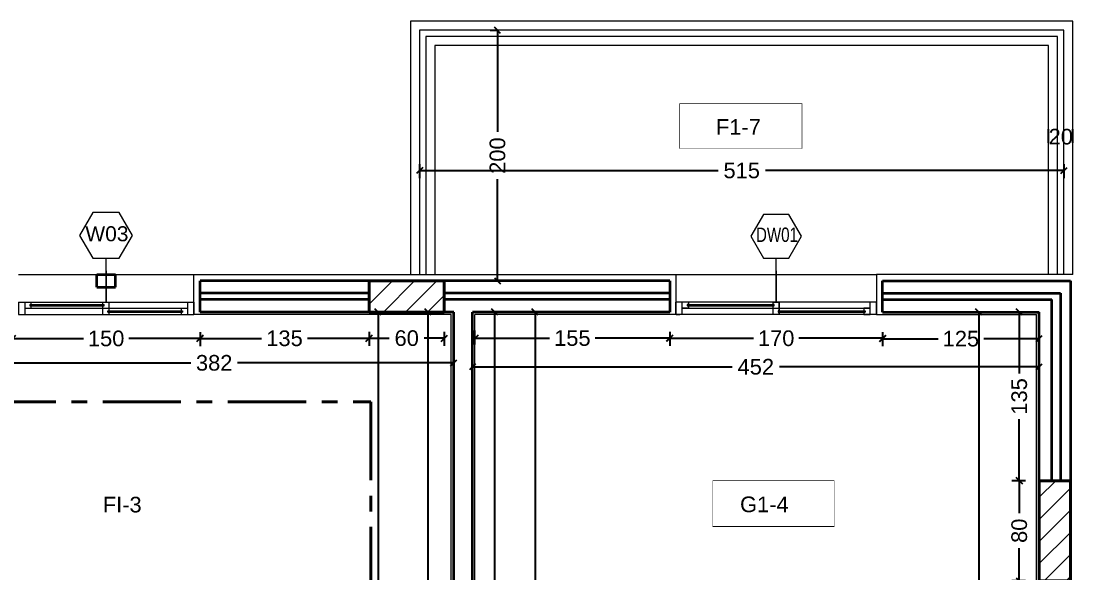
# Model space of a CAD drawing. Header units: inches. Extents: x -580639 to 179052, y 0 to 152898.
# Drawn here: x -289390 to -280990, y 141692 to 146104 of the extents above; entities that cross this region are included whole.
import ezdxf
from ezdxf.enums import TextEntityAlignment as Align

# ---------------------------------------------------------------- set-up
doc = ezdxf.new("R2010")
doc.units = ezdxf.units.IN
doc.header["$LTSCALE"] = 500
doc.header["$MEASUREMENT"] = 0
doc.set_wipeout_variables(frame=1)
doc.linetypes.add('CENTER', pattern=[2, 1.25, -0.25, 0.25, -0.25])
for name, color, linetype, lineweight in [('A-0.15', 50, 'Continuous', 15), ('A-0.2', 61, 'Continuous', 20), ('A-balc', 31, 'Continuous', 18), ('A-wall', 52, 'Continuous', 35), ('col', 4, 'Continuous', 40), ('DIM', 8, 'Continuous', 18), ('fini', 11, 'Continuous', 13), ('H-text atribute', 130, 'Continuous', 20), ('Room reference', 50, 'Continuous', 13), ('WIN', 3, 'Continuous', 18)]:
    doc.layers.add(name, color=color, linetype=linetype, lineweight=lineweight)
doc.layers.add('paster', color=40, linetype='Continuous')
doc.styles.add('50', font='arial.ttf', dxfattribs={"height": 125})
doc.styles.get("Standard").update_dxf_attribs({"font": 'arial.ttf'})
doc.dimstyles.new('DIM', dxfattribs={"dimscale": 50, "dimtxt": 125, "dimasz": 1, "dimexe": 1.2, "dimexo": 1, "dimgap": 1, "dimtad": 0, "dimtoh": 1, "dimdec": 0, "dimlfac": 0.1, "dimrnd": 1, "dimdsep": 46, "dimtxsty": '50', "dimblk": 'OBLIQUE', "dimcen": 0.09, "dimclrt": 8, "dimadec": 0, "dimazin": 0, "dimtfac": 1, "dimtdec": 0, "dimtix": 1, "dimtofl": 0, "dimtmove": 2, "dimatfit": 2, "dimfxl": 1, "dimfxlon": 1, "dimtzin": 0, "dimarcsym": 0})

# ---------------------------------------------------------------- blocks, each defined once
blk = doc.blocks.new('window1')
at = {"layer": 'WIN'}
for p, q in [((0, 0.1), (1.6, 0.1)), ((0, 0), (0, 0.1)), ((0.05, 0), (0.05, 0.1)), ((0.775, 0.03), (0.775, 0.1)), ((0.825, 0.1), (0.775, 0.1)), ((0.775, 0.1), (0.775, 0.05)), ((0.825, 0.08), (0.825, 0.1)), ((0.825, 0.08), (0.825, 0.1)), ((1.5, 0.1), (1.5, 0.08)), ((1.55, 0), (1.55, 0.1)), ((1.55, 0.05), (1.55, 0.1)), ((1.6, 0), (1.6, 0.1)), ((0, 0), (1.6, 0)), ((1.55, 0.05), (0.05, 0.05)), ((0.05, 0.05), (0.1, 0.05)), ((0.05, 0), (0.05, 0.05)), ((0.05, 0.05), (0.1, 0.05)), ((0.05, 0), (0.05, 0.05)), ((0.785, 0.03), (0.09, 0.03)), ((0.1, 0.03), (0.09, 0.03)), ((0.09, 0.03), (0.09, 0.02)), ((0.1, 0.03), (0.09, 0.03)), ((0.09, 0.03), (0.09, 0.02)), ((0.785, 0.02), (0.09, 0.02)), ((0.09, 0.02), (0.1, 0.02)), ((0.09, 0.02), (0.1, 0.02)), ((0.1, 0.05), (0.1, 0.03)), ((0.1, 0.05), (0.1, 0.03)), ((0.1, 0.02), (0.1, 0)), ((0.1, 0.02), (0.1, 0)), ((0.825, 0.05), (0.775, 0.05)), ((0.775, 0.05), (0.775, 0.03)), ((0.775, 0.03), (0.785, 0.03)), ((0.775, 0), (0.775, 0.02)), ((0.785, 0.02), (0.775, 0.02)), ((0.775, 0.02), (0.775, 0)), ((0.775, 0), (0.825, 0)), ((0.785, 0.03), (0.785, 0.02)), ((0.815, 0.07), (0.815, 0.08)), ((0.815, 0.08), (0.825, 0.08)), ((0.825, 0.07), (0.815, 0.07)), ((1.51, 0.08), (0.825, 0.08)), ((1.51, 0.07), (0.825, 0.07)), ((0.825, 0), (0.825, 0.07)), ((0.825, 0.05), (0.825, 0.07)), ((0.825, 0), (0.825, 0.05)), ((1.5, 0.08), (1.51, 0.08)), ((1.51, 0.07), (1.5, 0.07)), ((1.5, 0.07), (1.5, 0.05)), ((1.5, 0.05), (1.55, 0.05)), ((1.51, 0.08), (1.51, 0.07)), ((0.1, 0), (0.05, 0)), ((0.1, 0), (0.05, 0)), ((1.5999, 0), (1.5699, 0))]:
    blk.add_line(p, q, dxfattribs=at)
blk = doc.blocks.new('win')
at = {"layer": 'WIN'}
for p, q in [((-725, 35), (675, 35)), ((-725, 35), (-725, -65)), ((-675, 35), (-675, -65)), ((-635, 15), (-40, 15)), ((-635, 15), (-635, 5)), ((-635, 5), (-50, 5)), ((-635, 5), (-40, 5)), ((-625, 35), (-625, 15)), ((-625, 5), (-625, -15)), ((-50, 15), (-50, 35)), ((-50, -65), (-50, 5)), ((-40, 5), (-40, 15)), ((0, -35), (0, 35)), ((625, 35), (625, -65)), ((675, 35), (675, -65)), ((-725, -65), (675, -65)), ((-675, -15), (-50, -15)), ((-50, -15), (625, -15)), ((-10, -35), (585, -35)), ((-10, -35), (585, -35)), ((-10, -45), (-10, -35)), ((-10, -45), (585, -45)), ((0, -65), (0, -45)), ((575, -15), (575, -35)), ((575, -45), (575, -65)), ((585, -35), (585, -45))]:
    blk.add_line(p, q, dxfattribs=at)
blk = doc.blocks.new('WIND')
at = {"layer": 'Room reference', "ltscale": 1000}
blk.add_lwpolyline([(0.4025, -0.0018), (0.2969, 0.1812), (0.0857, 0.1812), (-0.0199, -0.0018), (0.0857, -0.1847), (0.2969, -0.1847)], close=True, dxfattribs=at)
blk.add_attdef('001', text='', height=0.12, dxfattribs=at).set_placement((0.1979, 0.0114), align=Align.MIDDLE_CENTER)
blk = doc.blocks.new('_Oblique')
at = {"color": 0, "linetype": 'ByBlock', "lineweight": -2}
blk.add_line((-0.5, -0.5), (0.5, 0.5), dxfattribs=at)
blk = doc.blocks.new('*D1270')
at = {"layer": 'Defpoints', "color": 0, "transparency": 16777216}
for p in [(-281418.6, 142429.7), (-281259.9, 142429.7), (-281259.9, 141629.7)]:
    blk.add_point(p, dxfattribs=at)
at = {"layer": 'DIM', "color": 0, "lineweight": -2, "transparency": 16777216}
for p, q in [((-281368.6, 142429.7), (-281478.6, 142429.7)), ((-281418.6, 142429.7), (-281418.6, 142169.1)), ((-281418.6, 141629.7), (-281418.6, 141890.3)), ((-281368.6, 141629.7), (-281478.6, 141629.7))]:
    blk.add_line(p, q, dxfattribs=at)
at = {"layer": 'DIM', "color": 0, "lineweight": -2, "transparency": 16777216, "xscale": 50, "yscale": 50, "zscale": 50}
for p, rotation in [((-281418.6, 142429.7), 90), ((-281418.6, 141629.7), 270)]:
    blk.add_blockref('_Oblique', p, dxfattribs=dict(at, rotation=rotation))
at = {"layer": 'DIM', "color": 8, "transparency": 16777216, "insert": (-281418.6, 142029.7), "char_height": 125, "attachment_point": 5, "rotation": 90, "style": '50'}
blk.add_mtext('80', dxfattribs=at)
blk = doc.blocks.new('*D1271')
at = {"layer": 'Defpoints', "color": 0, "transparency": 16777216}
for p in [(-281418.5, 143777.7), (-281259.9, 143777.7), (-281259.9, 142429.7)]:
    blk.add_point(p, dxfattribs=at)
at = {"layer": 'DIM', "color": 0, "lineweight": -2, "transparency": 16777216}
for p, q in [((-281368.5, 143777.7), (-281478.5, 143777.7)), ((-281418.5, 143777.7), (-281418.5, 143286.4)), ((-281418.5, 142429.7), (-281418.5, 142921.1)), ((-281368.5, 142429.7), (-281478.5, 142429.7))]:
    blk.add_line(p, q, dxfattribs=at)
at = {"layer": 'DIM', "color": 0, "lineweight": -2, "transparency": 16777216, "xscale": 50, "yscale": 50, "zscale": 50}
for p, rotation in [((-281418.5, 143777.7), 90), ((-281418.5, 142429.7), 270)]:
    blk.add_blockref('_Oblique', p, dxfattribs=dict(at, rotation=rotation))
at = {"layer": 'DIM', "color": 8, "transparency": 16777216, "insert": (-281418.5, 143103.7), "char_height": 125, "attachment_point": 5, "rotation": 90, "style": '50'}
blk.add_mtext('135', dxfattribs=at)
blk = doc.blocks.new('*D1272')
at = {"layer": 'Defpoints', "color": 0, "transparency": 16777216}
for p in [(-281742.1, 143777.7), (-281660, 143777.7), (-281660, 138779.7)]:
    blk.add_point(p, dxfattribs=at)
at = {"layer": 'DIM', "color": 0, "lineweight": -2, "transparency": 16777216}
for p, q in [((-281710, 143777.7), (-281802.1, 143777.7)), ((-281742.1, 143777.7), (-281742.1, 141466.6)), ((-281742.1, 138779.7), (-281742.1, 141090.9)), ((-281710, 138779.7), (-281802.1, 138779.7))]:
    blk.add_line(p, q, dxfattribs=at)
at = {"layer": 'DIM', "color": 0, "lineweight": -2, "transparency": 16777216, "xscale": 50, "yscale": 50, "zscale": 50}
for p, rotation in [((-281742.1, 143777.7), 90), ((-281742.1, 138779.7), 270)]:
    blk.add_blockref('_Oblique', p, dxfattribs=dict(at, rotation=rotation))
at = {"layer": 'DIM', "color": 8, "transparency": 16777216, "insert": (-281742.1, 141278.7), "char_height": 125, "attachment_point": 5, "rotation": 90, "style": '50'}
blk.add_mtext('500', dxfattribs=at)
blk = doc.blocks.new('*D1273')
at = {"layer": 'Defpoints', "color": 0, "transparency": 16777216}
for p in [(-282509.6, 143777.7), (-281259.9, 143777.7), (-282509.6, 143564.5)]:
    blk.add_point(p, dxfattribs=at)
at = {"layer": 'DIM', "color": 0, "lineweight": -2, "transparency": 16777216}
for p, q in [((-282509.6, 143614.5), (-282509.6, 143504.5)), ((-282509.6, 143564.5), (-282067.4, 143564.5)), ((-281259.9, 143564.5), (-281702, 143564.5)), ((-281259.9, 143614.5), (-281259.9, 143504.5))]:
    blk.add_line(p, q, dxfattribs=at)
at = {"layer": 'DIM', "color": 0, "lineweight": -2, "transparency": 16777216, "xscale": 50, "yscale": 50, "zscale": 50, "rotation": 180}
blk.add_blockref('_Oblique', (-282509.6, 143564.5), dxfattribs=at)
at = {"layer": 'DIM', "color": 0, "lineweight": -2, "transparency": 16777216, "xscale": 50, "yscale": 50, "zscale": 50}
blk.add_blockref('_Oblique', (-281259.9, 143564.5), dxfattribs=at)
at = {"layer": 'DIM', "color": 8, "transparency": 16777216, "insert": (-281884.7, 143564.5), "char_height": 125, "attachment_point": 5, "style": '50'}
blk.add_mtext('125', dxfattribs=at)
blk = doc.blocks.new('*D1274')
at = {"layer": 'Defpoints', "color": 0, "transparency": 16777216}
for p in [(-284210.2, 143777.7), (-282509.6, 143777.7), (-284210.2, 143567.9)]:
    blk.add_point(p, dxfattribs=at)
at = {"layer": 'DIM', "color": 0, "lineweight": -2, "transparency": 16777216}
for p, q in [((-284210.2, 143617.9), (-284210.2, 143507.9)), ((-284210.2, 143567.9), (-283541.9, 143567.9)), ((-282509.6, 143567.9), (-283177.9, 143567.9)), ((-282509.6, 143617.9), (-282509.6, 143507.9))]:
    blk.add_line(p, q, dxfattribs=at)
at = {"layer": 'DIM', "color": 0, "lineweight": -2, "transparency": 16777216, "xscale": 50, "yscale": 50, "zscale": 50, "rotation": 180}
blk.add_blockref('_Oblique', (-284210.2, 143567.9), dxfattribs=at)
at = {"layer": 'DIM', "color": 0, "lineweight": -2, "transparency": 16777216, "xscale": 50, "yscale": 50, "zscale": 50}
blk.add_blockref('_Oblique', (-282509.6, 143567.9), dxfattribs=at)
at = {"layer": 'DIM', "color": 8, "transparency": 16777216, "insert": (-283359.9, 143567.9), "char_height": 125, "attachment_point": 5, "style": '50'}
blk.add_mtext('170', dxfattribs=at)
blk = doc.blocks.new('*D1275')
at = {"layer": 'Defpoints', "color": 0, "transparency": 16777216}
for p in [(-286610.2, 143777.7), (-286010.2, 143777.7), (-286610.2, 143568.7)]:
    blk.add_point(p, dxfattribs=at)
at = {"layer": 'DIM', "color": 0, "lineweight": -2, "transparency": 16777216}
for p, q in [((-286610.2, 143618.7), (-286610.2, 143508.7)), ((-286610.2, 143568.7), (-286449.8, 143568.7)), ((-286010.2, 143568.7), (-286170.5, 143568.7)), ((-286010.2, 143618.7), (-286010.2, 143508.7))]:
    blk.add_line(p, q, dxfattribs=at)
at = {"layer": 'DIM', "color": 0, "lineweight": -2, "transparency": 16777216, "xscale": 50, "yscale": 50, "zscale": 50, "rotation": 180}
blk.add_blockref('_Oblique', (-286610.2, 143568.7), dxfattribs=at)
at = {"layer": 'DIM', "color": 0, "lineweight": -2, "transparency": 16777216, "xscale": 50, "yscale": 50, "zscale": 50}
blk.add_blockref('_Oblique', (-286010.2, 143568.7), dxfattribs=at)
at = {"layer": 'DIM', "color": 8, "transparency": 16777216, "insert": (-286310.2, 143568.7), "char_height": 125, "attachment_point": 5, "style": '50'}
blk.add_mtext('60', dxfattribs=at)
blk = doc.blocks.new('*D1277')
at = {"layer": 'Defpoints', "color": 0, "transparency": 16777216}
for p in [(-287960.5, 143777.7), (-286610.9, 143777.7), (-287960.5, 143567.6)]:
    blk.add_point(p, dxfattribs=at)
at = {"layer": 'DIM', "color": 0, "lineweight": -2, "transparency": 16777216}
for p, q in [((-287960.5, 143617.6), (-287960.5, 143507.6)), ((-287960.5, 143567.6), (-287468.4, 143567.6)), ((-286610.9, 143567.6), (-287103, 143567.6)), ((-286610.9, 143617.6), (-286610.9, 143507.6))]:
    blk.add_line(p, q, dxfattribs=at)
at = {"layer": 'DIM', "color": 0, "lineweight": -2, "transparency": 16777216, "xscale": 50, "yscale": 50, "zscale": 50, "rotation": 180}
blk.add_blockref('_Oblique', (-287960.5, 143567.6), dxfattribs=at)
at = {"layer": 'DIM', "color": 0, "lineweight": -2, "transparency": 16777216, "xscale": 50, "yscale": 50, "zscale": 50}
blk.add_blockref('_Oblique', (-286610.9, 143567.6), dxfattribs=at)
at = {"layer": 'DIM', "color": 8, "transparency": 16777216, "insert": (-287285.7, 143567.6), "char_height": 125, "attachment_point": 5, "style": '50'}
blk.add_mtext('135', dxfattribs=at)
blk = doc.blocks.new('*D1278')
at = {"layer": 'Defpoints', "color": 0, "transparency": 16777216}
for p in [(-289459.9, 143777.7), (-287960.5, 143777.7), (-289459.9, 143566.3)]:
    blk.add_point(p, dxfattribs=at)
at = {"layer": 'DIM', "color": 0, "lineweight": -2, "transparency": 16777216}
for p, q in [((-289459.9, 143616.3), (-289459.9, 143506.3)), ((-289459.9, 143566.3), (-288892.2, 143566.3)), ((-287960.5, 143566.3), (-288528.2, 143566.3)), ((-287960.5, 143616.3), (-287960.5, 143506.3))]:
    blk.add_line(p, q, dxfattribs=at)
at = {"layer": 'DIM', "color": 0, "lineweight": -2, "transparency": 16777216, "xscale": 50, "yscale": 50, "zscale": 50, "rotation": 180}
blk.add_blockref('_Oblique', (-289459.9, 143566.3), dxfattribs=at)
at = {"layer": 'DIM', "color": 0, "lineweight": -2, "transparency": 16777216, "xscale": 50, "yscale": 50, "zscale": 50}
blk.add_blockref('_Oblique', (-287960.5, 143566.3), dxfattribs=at)
at = {"layer": 'DIM', "color": 8, "transparency": 16777216, "insert": (-288710.2, 143566.3), "char_height": 125, "attachment_point": 5, "style": '50'}
blk.add_mtext('150', dxfattribs=at)
blk = doc.blocks.new('*D1332')
at = {"layer": 'Defpoints', "color": 0, "transparency": 16777216}
for p in [(-281259.9, 143340.1), (-285784.9, 143274.1), (-281259.9, 143274.1)]:
    blk.add_point(p, dxfattribs=at)
at = {"layer": 'DIM', "color": 0, "lineweight": -2, "transparency": 16777216}
for p, q in [((-285784.9, 143324.1), (-285784.9, 143400.1)), ((-281259.9, 143324.1), (-281259.9, 143400.1)), ((-285784.9, 143340.1), (-283712.3, 143340.1)), ((-281259.9, 143340.1), (-283332.4, 143340.1))]:
    blk.add_line(p, q, dxfattribs=at)
at = {"layer": 'DIM', "color": 0, "lineweight": -2, "transparency": 16777216, "xscale": 50, "yscale": 50, "zscale": 50, "rotation": 180}
blk.add_blockref('_Oblique', (-285784.9, 143340.1), dxfattribs=at)
at = {"layer": 'DIM', "color": 0, "lineweight": -2, "transparency": 16777216, "xscale": 50, "yscale": 50, "zscale": 50}
blk.add_blockref('_Oblique', (-281259.9, 143340.1), dxfattribs=at)
at = {"layer": 'DIM', "color": 8, "transparency": 16777216, "insert": (-283522.4, 143340.1), "char_height": 125, "attachment_point": 5, "style": '50'}
blk.add_mtext('452', dxfattribs=at)
blk = doc.blocks.new('*D1333')
at = {"layer": 'Defpoints', "color": 0, "transparency": 16777216}
for p in [(-284210.2, 143777.7), (-285764.9, 143569.5), (-285764.9, 0)]:
    blk.add_point(p, dxfattribs=at)
at = {"layer": 'DIM', "color": 0, "lineweight": -2, "transparency": 16777216}
for p, q in [((-285764.9, 143519.5), (-285764.9, 143629.5)), ((-285764.9, 143569.5), (-285170.2, 143569.5)), ((-284210.2, 143569.5), (-284804.9, 143569.5)), ((-284210.2, 143619.5), (-284210.2, 143509.5))]:
    blk.add_line(p, q, dxfattribs=at)
at = {"layer": 'DIM', "color": 0, "lineweight": -2, "transparency": 16777216, "xscale": 50, "yscale": 50, "zscale": 50, "rotation": 180}
blk.add_blockref('_Oblique', (-285764.9, 143569.5), dxfattribs=at)
at = {"layer": 'DIM', "color": 0, "lineweight": -2, "transparency": 16777216, "xscale": 50, "yscale": 50, "zscale": 50}
blk.add_blockref('_Oblique', (-284210.2, 143569.5), dxfattribs=at)
at = {"layer": 'DIM', "color": 8, "transparency": 16777216, "insert": (-284987.5, 143569.5), "char_height": 125, "attachment_point": 5, "style": '50'}
blk.add_mtext('155', dxfattribs=at)
blk = doc.blocks.new('*D1334')
at = {"layer": 'Defpoints', "color": 0, "transparency": 16777216}
for p in [(-289759.9, 143371.4), (-289759.9, 143371.4), (-285934.9, 143371.4)]:
    blk.add_point(p, dxfattribs=at)
at = {"layer": 'DIM', "color": 0, "lineweight": -2, "transparency": 16777216}
for p, q in [((-289759.9, 143371.4), (-289759.9, 143431.4)), ((-285934.9, 143371.4), (-285934.9, 143431.4)), ((-289759.9, 143371.4), (-288034.8, 143371.4)), ((-285934.9, 143371.4), (-287660, 143371.4))]:
    blk.add_line(p, q, dxfattribs=at)
at = {"layer": 'DIM', "color": 0, "lineweight": -2, "transparency": 16777216, "xscale": 50, "yscale": 50, "zscale": 50, "rotation": 180}
blk.add_blockref('_Oblique', (-289759.9, 143371.4), dxfattribs=at)
at = {"layer": 'DIM', "color": 0, "lineweight": -2, "transparency": 16777216, "xscale": 50, "yscale": 50, "zscale": 50}
blk.add_blockref('_Oblique', (-285934.9, 143371.4), dxfattribs=at)
at = {"layer": 'DIM', "color": 8, "transparency": 16777216, "insert": (-287847.4, 143371.4), "char_height": 125, "attachment_point": 5, "style": '50'}
blk.add_mtext('382', dxfattribs=at)
blk = doc.blocks.new('*D1335')
at = {"layer": 'Defpoints', "color": 0, "transparency": 16777216}
for p in [(-286141.1, 143777.7), (-286141.1, 138929.7), (-286141.1, 138929.7)]:
    blk.add_point(p, dxfattribs=at)
at = {"layer": 'DIM', "color": 0, "lineweight": -2, "transparency": 16777216}
for p, q in [((-286141.1, 143777.7), (-286201.1, 143777.7)), ((-286141.1, 143777.7), (-286141.1, 141544.8)), ((-286141.1, 138929.7), (-286141.1, 141162.7)), ((-286141.1, 138929.7), (-286201.1, 138929.7))]:
    blk.add_line(p, q, dxfattribs=at)
at = {"layer": 'DIM', "color": 0, "lineweight": -2, "transparency": 16777216, "xscale": 50, "yscale": 50, "zscale": 50}
for p, rotation in [((-286141.1, 143777.7), 90), ((-286141.1, 138929.7), 270)]:
    blk.add_blockref('_Oblique', p, dxfattribs=dict(at, rotation=rotation))
at = {"layer": 'DIM', "color": 8, "transparency": 16777216, "insert": (-286141.1, 141353.7), "char_height": 125, "attachment_point": 5, "rotation": 90, "style": '50'}
blk.add_mtext('485', dxfattribs=at)
blk = doc.blocks.new('*D1336')
at = {"layer": 'Defpoints', "color": 0, "transparency": 16777216}
for p in [(-286538.9, 143777.7), (-286538.9, 143777.7), (-286538.9, 138779.7)]:
    blk.add_point(p, dxfattribs=at)
at = {"layer": 'DIM', "color": 0, "lineweight": -2, "transparency": 16777216}
for p, q in [((-286538.9, 143777.7), (-286478.9, 143777.7)), ((-286538.9, 143777.7), (-286538.9, 141466.6)), ((-286538.9, 138779.7), (-286538.9, 141090.9)), ((-286538.9, 138779.7), (-286478.9, 138779.7))]:
    blk.add_line(p, q, dxfattribs=at)
at = {"layer": 'DIM', "color": 0, "lineweight": -2, "transparency": 16777216, "xscale": 50, "yscale": 50, "zscale": 50}
for p, rotation in [((-286538.9, 143777.7), 90), ((-286538.9, 138779.7), 270)]:
    blk.add_blockref('_Oblique', p, dxfattribs=dict(at, rotation=rotation))
at = {"layer": 'DIM', "color": 8, "transparency": 16777216, "insert": (-286538.9, 141278.7), "char_height": 125, "attachment_point": 5, "rotation": 90, "style": '50'}
blk.add_mtext('500', dxfattribs=at)
blk = doc.blocks.new('*D1337')
at = {"layer": 'Defpoints', "color": 0, "transparency": 16777216}
for p in [(-285608.6, 143777.7), (-285608.6, 138949.7), (-285608.6, 138949.7)]:
    blk.add_point(p, dxfattribs=at)
at = {"layer": 'DIM', "color": 0, "lineweight": -2, "transparency": 16777216}
for p, q in [((-285608.6, 143777.7), (-285668.6, 143777.7)), ((-285608.6, 143777.7), (-285608.6, 141554.3)), ((-285608.6, 138949.7), (-285608.6, 141173.1)), ((-285608.6, 138949.7), (-285668.6, 138949.7))]:
    blk.add_line(p, q, dxfattribs=at)
at = {"layer": 'DIM', "color": 0, "lineweight": -2, "transparency": 16777216, "xscale": 50, "yscale": 50, "zscale": 50}
for p, rotation in [((-285608.6, 143777.7), 90), ((-285608.6, 138949.7), 270)]:
    blk.add_blockref('_Oblique', p, dxfattribs=dict(at, rotation=rotation))
at = {"layer": 'DIM', "color": 8, "transparency": 16777216, "insert": (-285608.6, 141363.7), "char_height": 125, "attachment_point": 5, "rotation": 90, "style": '50'}
blk.add_mtext('483', dxfattribs=at)
blk = doc.blocks.new('*D1338')
at = {"layer": 'Defpoints', "color": 0, "transparency": 16777216}
for p in [(-285375.8, 143777.7), (-285375.8, 138779.7), (-285284.9, 138779.7)]:
    blk.add_point(p, dxfattribs=at)
at = {"layer": 'DIM', "color": 0, "lineweight": -2, "transparency": 16777216}
for p, q in [((-285325.8, 143777.7), (-285224.9, 143777.7)), ((-285284.9, 143777.7), (-285284.9, 141466.6)), ((-285284.9, 138779.7), (-285284.9, 141090.9)), ((-285325.8, 138779.7), (-285224.9, 138779.7))]:
    blk.add_line(p, q, dxfattribs=at)
at = {"layer": 'DIM', "color": 0, "lineweight": -2, "transparency": 16777216, "xscale": 50, "yscale": 50, "zscale": 50}
for p, rotation in [((-285284.9, 143777.7), 90), ((-285284.9, 138779.7), 270)]:
    blk.add_blockref('_Oblique', p, dxfattribs=dict(at, rotation=rotation))
at = {"layer": 'DIM', "color": 8, "transparency": 16777216, "insert": (-285284.9, 141278.7), "char_height": 125, "attachment_point": 5, "rotation": 90, "style": '50'}
blk.add_mtext('500', dxfattribs=at)
blk = doc.blocks.new('*D1345')
at = {"layer": 'Defpoints', "color": 0, "transparency": 16777216}
for p in [(-285562.4, 146029.4), (-285584.9, 144027.7), (-285562.4, 144027.7)]:
    blk.add_point(p, dxfattribs=at)
at = {"layer": 'DIM', "color": 0, "lineweight": -2, "transparency": 16777216}
for p, q in [((-285584.9, 146029.4), (-285644.9, 146029.4)), ((-285584.9, 146029.4), (-285584.9, 145217.5)), ((-285584.9, 144027.7), (-285584.9, 144839.6)), ((-285584.9, 144027.7), (-285644.9, 144027.7))]:
    blk.add_line(p, q, dxfattribs=at)
at = {"layer": 'DIM', "color": 0, "lineweight": -2, "transparency": 16777216, "xscale": 50, "yscale": 50, "zscale": 50}
for p, rotation in [((-285584.9, 146029.4), 90), ((-285584.9, 144027.7), 270)]:
    blk.add_blockref('_Oblique', p, dxfattribs=dict(at, rotation=rotation))
at = {"layer": 'DIM', "color": 8, "transparency": 16777216, "insert": (-285584.9, 145028.5), "char_height": 125, "attachment_point": 5, "rotation": 90, "style": '50'}
blk.add_mtext('200', dxfattribs=at)
blk = doc.blocks.new('*D1346')
at = {"layer": 'Defpoints', "color": 0, "transparency": 16777216}
for p in [(-280989.9, 145179.3), (-281184.9, 144632.3), (-280989.9, 144632.3)]:
    blk.add_point(p, dxfattribs=at)
at = {"layer": 'DIM', "color": 0, "lineweight": -2, "transparency": 16777216}
for p, q in [((-281184.9, 145129.3), (-281184.9, 145239.3)), ((-280989.9, 145129.3), (-280989.9, 145239.3))]:
    blk.add_line(p, q, dxfattribs=at)
at = {"layer": 'DIM', "color": 8, "transparency": 16777216, "insert": (-281087.4, 145179.3), "char_height": 125, "attachment_point": 5, "style": '50'}
blk.add_mtext('20', dxfattribs=at)
blk = doc.blocks.new('*D1347')
at = {"layer": 'Defpoints', "color": 0, "transparency": 16777216}
for p in [(-286207.4, 145054.8), (-281062.4, 145054.8), (-281062.4, 144909.2)]:
    blk.add_point(p, dxfattribs=at)
at = {"layer": 'DIM', "color": 0, "lineweight": -2, "transparency": 16777216}
for p, q in [((-286207.4, 144959.2), (-286207.4, 144849.2)), ((-286207.4, 144909.2), (-283823.4, 144909.2)), ((-281062.4, 144909.2), (-283446.3, 144909.2)), ((-281062.4, 144959.2), (-281062.4, 144849.2))]:
    blk.add_line(p, q, dxfattribs=at)
at = {"layer": 'DIM', "color": 0, "lineweight": -2, "transparency": 16777216, "xscale": 50, "yscale": 50, "zscale": 50, "rotation": 180}
blk.add_blockref('_Oblique', (-286207.4, 144909.2), dxfattribs=at)
at = {"layer": 'DIM', "color": 0, "lineweight": -2, "transparency": 16777216, "xscale": 50, "yscale": 50, "zscale": 50}
blk.add_blockref('_Oblique', (-281062.4, 144909.2), dxfattribs=at)
at = {"layer": 'DIM', "color": 8, "transparency": 16777216, "insert": (-283634.9, 144909.2), "char_height": 125, "attachment_point": 5, "style": '50'}
blk.add_mtext('515', dxfattribs=at)
blk = doc.blocks.new('SECTIO B-B')
at = {"layer": 'col', "linetype": 'CENTER'}
for p, q in [((-22510.1, 11128.6), (-18370, 11128.6)), ((-18370, 11128.6), (-18370, 0))]:
    blk.add_line(p, q, dxfattribs=at)

msp = doc.modelspace()

# ---------------------------------------------------------------- hatches: boundary and pattern name
at = {"layer": 'DIM', "transparency": 33554503}
h = msp.add_hatch(dxfattribs=at)
h.set_pattern_fill('ANSI31', color=256, scale=1000)
h.paths.add_polyline_path([(-281009.883, 142429.733), (-281259.883, 142429.733), (-281259.883, 141629.733), (-281009.883, 141629.733)])
h.paths.add_polyline_path([(-286010.193, 144027.733), (-286610.193, 144027.733), (-286610.193, 143777.733), (-286010.193, 143777.733)])
h.paths.add_polyline_path([(-295959.883, 135929.733), (-296209.883, 135929.733), (-296209.883, 135329.733), (-295959.883, 135329.733)])
h.paths.add_polyline_path([(-295909.883, 131629.733), (-296209.883, 131629.733), (-296209.883, 130829.733), (-295909.883, 130829.733)])
h.paths.add_polyline_path([(-291479.963, 131079.733), (-292079.963, 131079.733), (-292079.963, 130829.733), (-291479.963, 130829.733)])
h.paths.add_polyline_path([(-291279.963, 135929.733), (-292079.963, 135929.733), (-292079.963, 135629.733), (-291279.963, 135629.733)])
h.paths.add_polyline_path([(-287579.963, 135929.733), (-288379.963, 135929.733), (-288379.963, 135629.733), (-287579.963, 135629.733)])
h.paths.add_polyline_path([(-287579.963, 131429.733), (-287829.963, 131429.733), (-287829.963, 130829.733), (-287579.963, 130829.733)])
h.paths.add_polyline_path([(-281009.883, 135929.733), (-281259.883, 135929.733), (-281259.883, 135329.733), (-281009.883, 135329.733)])
h.paths.add_polyline_path([(-281009.883, 139429.733), (-281259.883, 139429.733), (-281259.883, 138629.733), (-281009.883, 138629.733)])
h.paths.add_polyline_path([(-285459.883, 138929.733), (-286259.883, 138929.733), (-286259.883, 138629.733), (-285459.883, 138629.733)])

# ---------------------------------------------------------------- linework, layer by layer
at = {"layer": 'A-0.15'}
msp.add_line((-284160.522, 144077.733), (-282559.863, 144077.733), dxfattribs=at)
at = {"layer": 'A-0.2'}
for p, q in [((-281062.383, 146031.851), (-286207.383, 146031.851)), ((-286207.383, 146031.851), (-286207.383, 144077.741)), ((-281062.383, 144077.741), (-281062.383, 146031.851)), ((-281112.383, 145981.851), (-286157.383, 145981.851)), ((-286157.383, 145981.851), (-286157.383, 144077.741)), ((-281112.383, 144077.741), (-281112.383, 145981.851)), ((-289410.212, 144077.733), (-288010.212, 144078.104))]:
    msp.add_line(p, q, dxfattribs=at)
at = {"layer": 'A-balc'}
for p, q in [((-280989.883, 146104.351), (-286279.883, 146104.351)), ((-286279.883, 146104.351), (-286279.883, 144077.741)), ((-280989.883, 144077.741), (-280989.883, 146104.351)), ((-281184.883, 145909.351), (-286084.883, 145909.351)), ((-286084.883, 145909.351), (-286084.883, 144077.741)), ((-281184.883, 144077.741), (-281184.883, 145909.351))]:
    msp.add_line(p, q, dxfattribs=at)
at = {"layer": 'A-wall'}
for p, q in [((-288785.522, 143977.918), (-288785.522, 144077.918)), ((-288785.522, 144077.918), (-288635.522, 144077.918)), ((-288635.522, 143977.918), (-288635.522, 144077.918)), ((-288785.522, 143977.918), (-288635.522, 143977.918)), ((-284922.172, 144027.733), (-287960.522, 144027.733)), ((-285214.432, 144027.733), (-287960.522, 144027.733)), ((-284210.193, 144027.733), (-287960.522, 144027.733)), ((-286822.172, 144027.733), (-287960.522, 144027.733)), ((-287960.522, 143777.733), (-287960.522, 144027.733)), ((-284210.193, 144027.733), (-284210.193, 143777.733)), ((-282509.554, 144027.733), (-281790.044, 144027.733)), ((-282509.554, 144027.733), (-281590.044, 144027.733)), ((-282509.554, 144027.733), (-281259.883, 144027.733)), ((-282509.554, 144027.733), (-281259.883, 144027.733)), ((-282509.554, 144027.733), (-281009.883, 144027.733)), ((-282509.554, 143777.733), (-282509.554, 144027.733)), ((-281009.883, 144027.733), (-281009.883, 142429.733)), ((-286610.193, 143927.733), (-287960.522, 143927.733)), ((-284210.193, 143927.733), (-286010.193, 143927.733)), ((-282509.554, 143927.733), (-281089.883, 143927.733)), ((-281089.883, 143927.733), (-281089.883, 142429.733)), ((-286610.193, 143877.733), (-287960.522, 143877.733)), ((-284210.193, 143877.733), (-286010.193, 143877.733)), ((-282509.554, 143877.733), (-281159.883, 143877.733)), ((-281159.883, 142429.733), (-281159.883, 143877.733)), ((-286610.851, 143777.733), (-287960.522, 143777.733)), ((-286822.172, 143777.733), (-287960.522, 143777.733)), ((-285934.883, 143777.733), (-286510.851, 143777.733)), ((-285934.883, 138929.733), (-285934.883, 143777.733)), ((-284210.193, 143777.733), (-285784.883, 143777.733)), ((-285784.883, 138929.733), (-285784.883, 143777.733)), ((-282509.554, 143777.733), (-281259.883, 143777.733)), ((-281259.883, 142429.733), (-281259.883, 143777.733)), ((-281009.883, 142429.733), (-281009.883, 141729.733))]:
    msp.add_line(p, q, dxfattribs=at)
at = {"layer": 'col'}
for points in [[(-286610.193, 143777.733), (-286010.193, 143777.733), (-286010.193, 144027.733), (-286610.193, 144027.733)], [(-281259.883, 141629.733), (-281259.883, 142429.733), (-281009.883, 142429.733), (-281009.883, 141629.733)]]:
    msp.add_lwpolyline(points, close=True, dxfattribs=at)
at = {"layer": 'DIM'}
for p, q in [((-280989.883, 146104.343), (-286279.883, 146104.343)), ((-286279.883, 146104.343), (-286279.883, 144077.733)), ((-280989.883, 144077.733), (-280989.883, 146104.343))]:
    msp.add_line(p, q, dxfattribs=at)
at = {"layer": 'fini'}
for p, q in [((-280989.883, 144077.733), (-282559.863, 144077.733)), ((-282559.863, 144077.733), (-282559.863, 143757.733)), ((-286630.851, 143757.733), (-287960.522, 143757.733)), ((-286822.172, 143757.733), (-287960.522, 143757.733)), ((-285954.883, 143757.733), (-286630.851, 143757.733)), ((-285954.883, 138949.733), (-285954.883, 143757.733)), ((-284185.522, 143757.733), (-285764.883, 143757.733)), ((-285764.883, 138949.733), (-285764.883, 143757.733)), ((-282559.863, 143757.733), (-282534.863, 143757.733)), ((-282534.863, 143757.733), (-281279.883, 143757.733)), ((-281279.883, 138799.733), (-281279.883, 143757.733))]:
    msp.add_line(p, q, dxfattribs=at)
msp.add_lwpolyline([(-287960.522, 143757.733), (-288010.522, 143757.733), (-288010.522, 144077.733), (-284160.522, 144077.733), (-284160.522, 143757.733), (-284185.522, 143757.733)], dxfattribs=at)
at = {"layer": 'Room reference'}
for p, q in [((-288710.522, 143857.733), (-288710.522, 144207.733)), ((-283359.799, 143857.732), (-283359.799, 144207.732)), ((-288710.522, 144107.733), (-288710.522, 143857.733)), ((-283359.793, 144107.732), (-283359.793, 143857.732))]:
    msp.add_line(p, q, dxfattribs=at)
for points in [[(-283157.337, 145084.012), (-284127.187, 145084.012), (-284127.187, 145444.012), (-283157.337, 145444.012)], [(-283866.22, 142067.047), (-282896.37, 142067.047), (-282896.37, 142427.047), (-283866.22, 142427.047)]]:
    msp.add_lwpolyline(points, close=True, dxfattribs=at)

# ---------------------------------------------------------------- block references
at = {"layer": 'fini'}
msp.add_blockref('win', (-288685.522, 143822.733), dxfattribs=at)
at = {"layer": 'paster', "xscale": -1000, "yscale": 1000, "zscale": 1000}
msp.add_blockref('window1', (-282559.793, 143757.733), dxfattribs=at)
at = {"layer": 'Room reference'}
ref = msp.add_blockref('WIND', (-288901.847, 144392.389), dxfattribs=dict(at, xscale=1000, yscale=1000, zscale=1000))
ref.add_attrib('001', 'W03', dxfattribs={"layer": 'H-text atribute', "ltscale": 1000, "height": 120}).set_placement((-288703.929, 144403.749), align=Align.MIDDLE_CENTER)
ref = msp.add_blockref('WIND', (-283543.472, 144385.002, 0), dxfattribs=dict(at, xscale=959.999999999861, yscale=959.999999999861, zscale=959.999999999861, rotation=359.9999932498402))
ref.add_attrib('001', 'DW01', dxfattribs={"layer": 'H-text atribute', "ltscale": 1000, "height": 115.2, "rotation": 359.9999932, "width": 0.75}).set_placement((-283353.47, 144395.909, 0), align=Align.MIDDLE_CENTER)

# ---------------------------------------------------------------- dimensions: what is measured, and where the dimension line sits
at = {"layer": 'DIM'}
for base, p1, p2, picture, middle in [((-285584.883, 144027.741), (-285562.372, 146029.351), (-285562.372, 144027.741), '*D1345', (-285584.883, 145028.546)), ((-286538.893, 143777.733), (-286538.893, 138779.733), (-286538.893, 143777.733), '*D1336', (-286538.893, 141278.733)), ((-286141.068, 138929.733), (-286141.068, 143777.733), (-286141.068, 138929.733), '*D1335', (-286141.068, 141353.733)), ((-285608.633, 138949.733), (-285608.633, 143777.733), (-285608.633, 138949.733), '*D1337', (-285608.633, 141363.733)), ((-285284.89, 138779.733), (-285375.771, 143777.733), (-285375.771, 138779.733), '*D1338', (-285284.89, 141278.733)), ((-281742.082, 143777.733), (-281659.986, 138779.733), (-281659.986, 143777.733), '*D1272', (-281742.082, 141278.733)), ((-281418.504, 143777.733), (-281259.883, 142429.733), (-281259.883, 143777.733), '*D1271', (-281418.504, 143103.733)), ((-281418.641, 142429.733), (-281259.883, 141629.733), (-281259.883, 142429.733), '*D1270', (-281418.641, 142029.733))]:
    dim = msp.add_linear_dim(base=base, p1=p1, p2=p2, angle=90, dimstyle='DIM', dxfattribs=at)
    dim.commit()
    dim.dimension.update_dxf_attribs({"geometry": picture, "text_midpoint": middle})
for base, p1, p2, picture, middle in [((-280989.883010859, 145179.336682485), (-281184.883010859, 144632.273590903), (-280989.883010859, 144632.273590903), '*D1346', (-281087.383010859, 145179.336682485)), ((-289459.883, 143566.332), (-287960.522, 143777.733), (-289459.883, 143777.733), '*D1278', (-288710.202, 143566.332)), ((-287960.522, 143567.625), (-286610.851, 143777.733), (-287960.522, 143777.733), '*D1277', (-287285.686, 143567.625)), ((-286610.193, 143568.744), (-286010.193, 143777.733), (-286610.193, 143777.733), '*D1275', (-286310.193, 143568.744)), ((-285764.883, 143569.453), (-284210.193, 143777.733), (-285764.883, 0), '*D1333', (-284987.538, 143569.453)), ((-284210.193, 143567.875), (-282509.554, 143777.733), (-284210.193, 143777.733), '*D1274', (-283359.873, 143567.875)), ((-282509.554, 143564.546), (-281259.883, 143777.733), (-282509.554, 143777.733), '*D1273', (-281884.718, 143564.546)), ((-289759.882992901, 143371.416196333), (-285934.882992901, 143371.416196333), (-289759.882992901, 143371.416196333), '*D1334', (-287847.382992901, 143371.416196333)), ((-281259.882992901, 143340.072488489), (-285784.882992901, 143274.068855016), (-281259.882992901, 143274.068855016), '*D1332', (-283522.382992901, 143340.072488489))]:
    dim = msp.add_linear_dim(base=base, p1=p1, p2=p2, dimstyle='DIM', dxfattribs=at)
    dim.commit()
    dim.dimension.update_dxf_attribs({"geometry": picture, "text_midpoint": middle})

# ---------------------------------------------------------------- next in the draw order: wipeouts: each hides what was drawn before it
for points in [[(-284127.187, 145084.012), (-284127.187, 145444.012), (-283157.337, 145444.012), (-283157.337, 145084.012)], [(-287984.951, 142065.155), (-287984.951, 142425.155), (-288954.802, 142425.155), (-288954.802, 142065.155)], [(-282896.37, 142067.047), (-282896.37, 142427.047), (-283866.22, 142427.047), (-283866.22, 142067.047)]]:
    msp.add_wipeout(points).dxf.layer = 'Room reference'

# ---------------------------------------------------------------- next in the draw order: block references
msp.add_blockref('SECTIO B-B', (-268227.684, 131931.324), dxfattribs=at)
msp.add_blockref('SECTIO B-B', (-268227.684, 131931.324), dxfattribs=at)

# ---------------------------------------------------------------- next in the draw order: texts
at = {"layer": 'Room reference', "color": 2, "style": '50'}
msp.add_attdef('F1-7', (-283840.658, 145195.127), 'XXXX', height=125, rotation=360, dxfattribs=at)
for tag, p in [('FI-3', (-288737.033, 142176.269)), ('G1-4', (-283648.452, 142178.162))]:
    msp.add_attdef(tag, p, 'XXXX', height=125, dxfattribs=at)

# ---------------------------------------------------------------- next in the draw order: dimensions: what is measured, and where the dimension line sits
at = {"layer": 'DIM'}
dim = msp.add_linear_dim(base=(-281062.383, 144909.186), p1=(-286207.383, 145054.796), p2=(-281062.383, 145054.796), text='515', dimstyle='DIM', dxfattribs=at)
dim.commit()
dim.dimension.update_dxf_attribs({"geometry": '*D1347', "text_midpoint": (-283634.883, 144909.186)})

doc.saveas('drawing.dxf')
